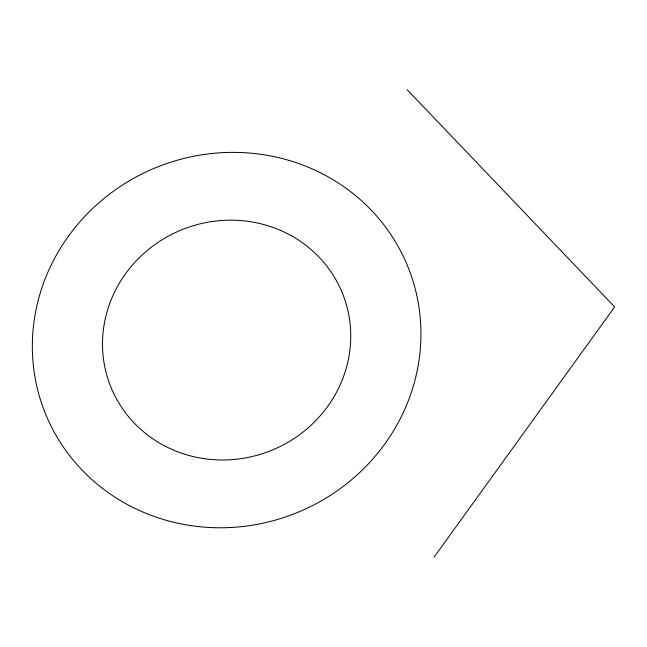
<?xml version="1.0" encoding="UTF-8"?>
<svg xmlns="http://www.w3.org/2000/svg" width="647" height="647" viewBox="0 0 647 647"><rect width="100%" height="100%" fill="white"/><g stroke="black" fill="none" stroke-linecap="round" stroke-linejoin="round"><path stroke-width="0.97" d="M434.056 557.204L614.65 306.921L407.23 89.796M204.072 458.642A124.92 119.072 -21.9 0 0 343.614 296.269A124.92 119.072 -21.9 0 0 132.206 265.319A124.92 119.072 -21.9 0 0 204.072 458.642M191.318 525.679A195.556 186.401 -21.9 0 0 409.761 271.497A195.556 186.401 -21.9 0 0 78.813 223.053A195.556 186.401 -21.9 0 0 191.318 525.679"/></g></svg>
